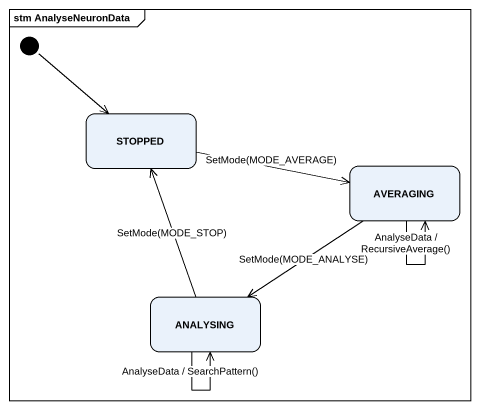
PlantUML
@startuml
mainframe stm AnalyseNeuronData
hide empty description
state STOPPED
state AVERAGING
state ANALYSING
[*] --> STOPPED
STOPPED -right-> AVERAGING : SetMode(MODE_AVERAGE)
AVERAGING --> AVERAGING : AnalyseData / RecursiveAverage()
AVERAGING --> ANALYSING : SetMode(MODE_ANALYSE)
ANALYSING -up-> STOPPED : SetMode(MODE_STOP)
ANALYSING --> ANALYSING : AnalyseData / SearchPattern()
@enduml
